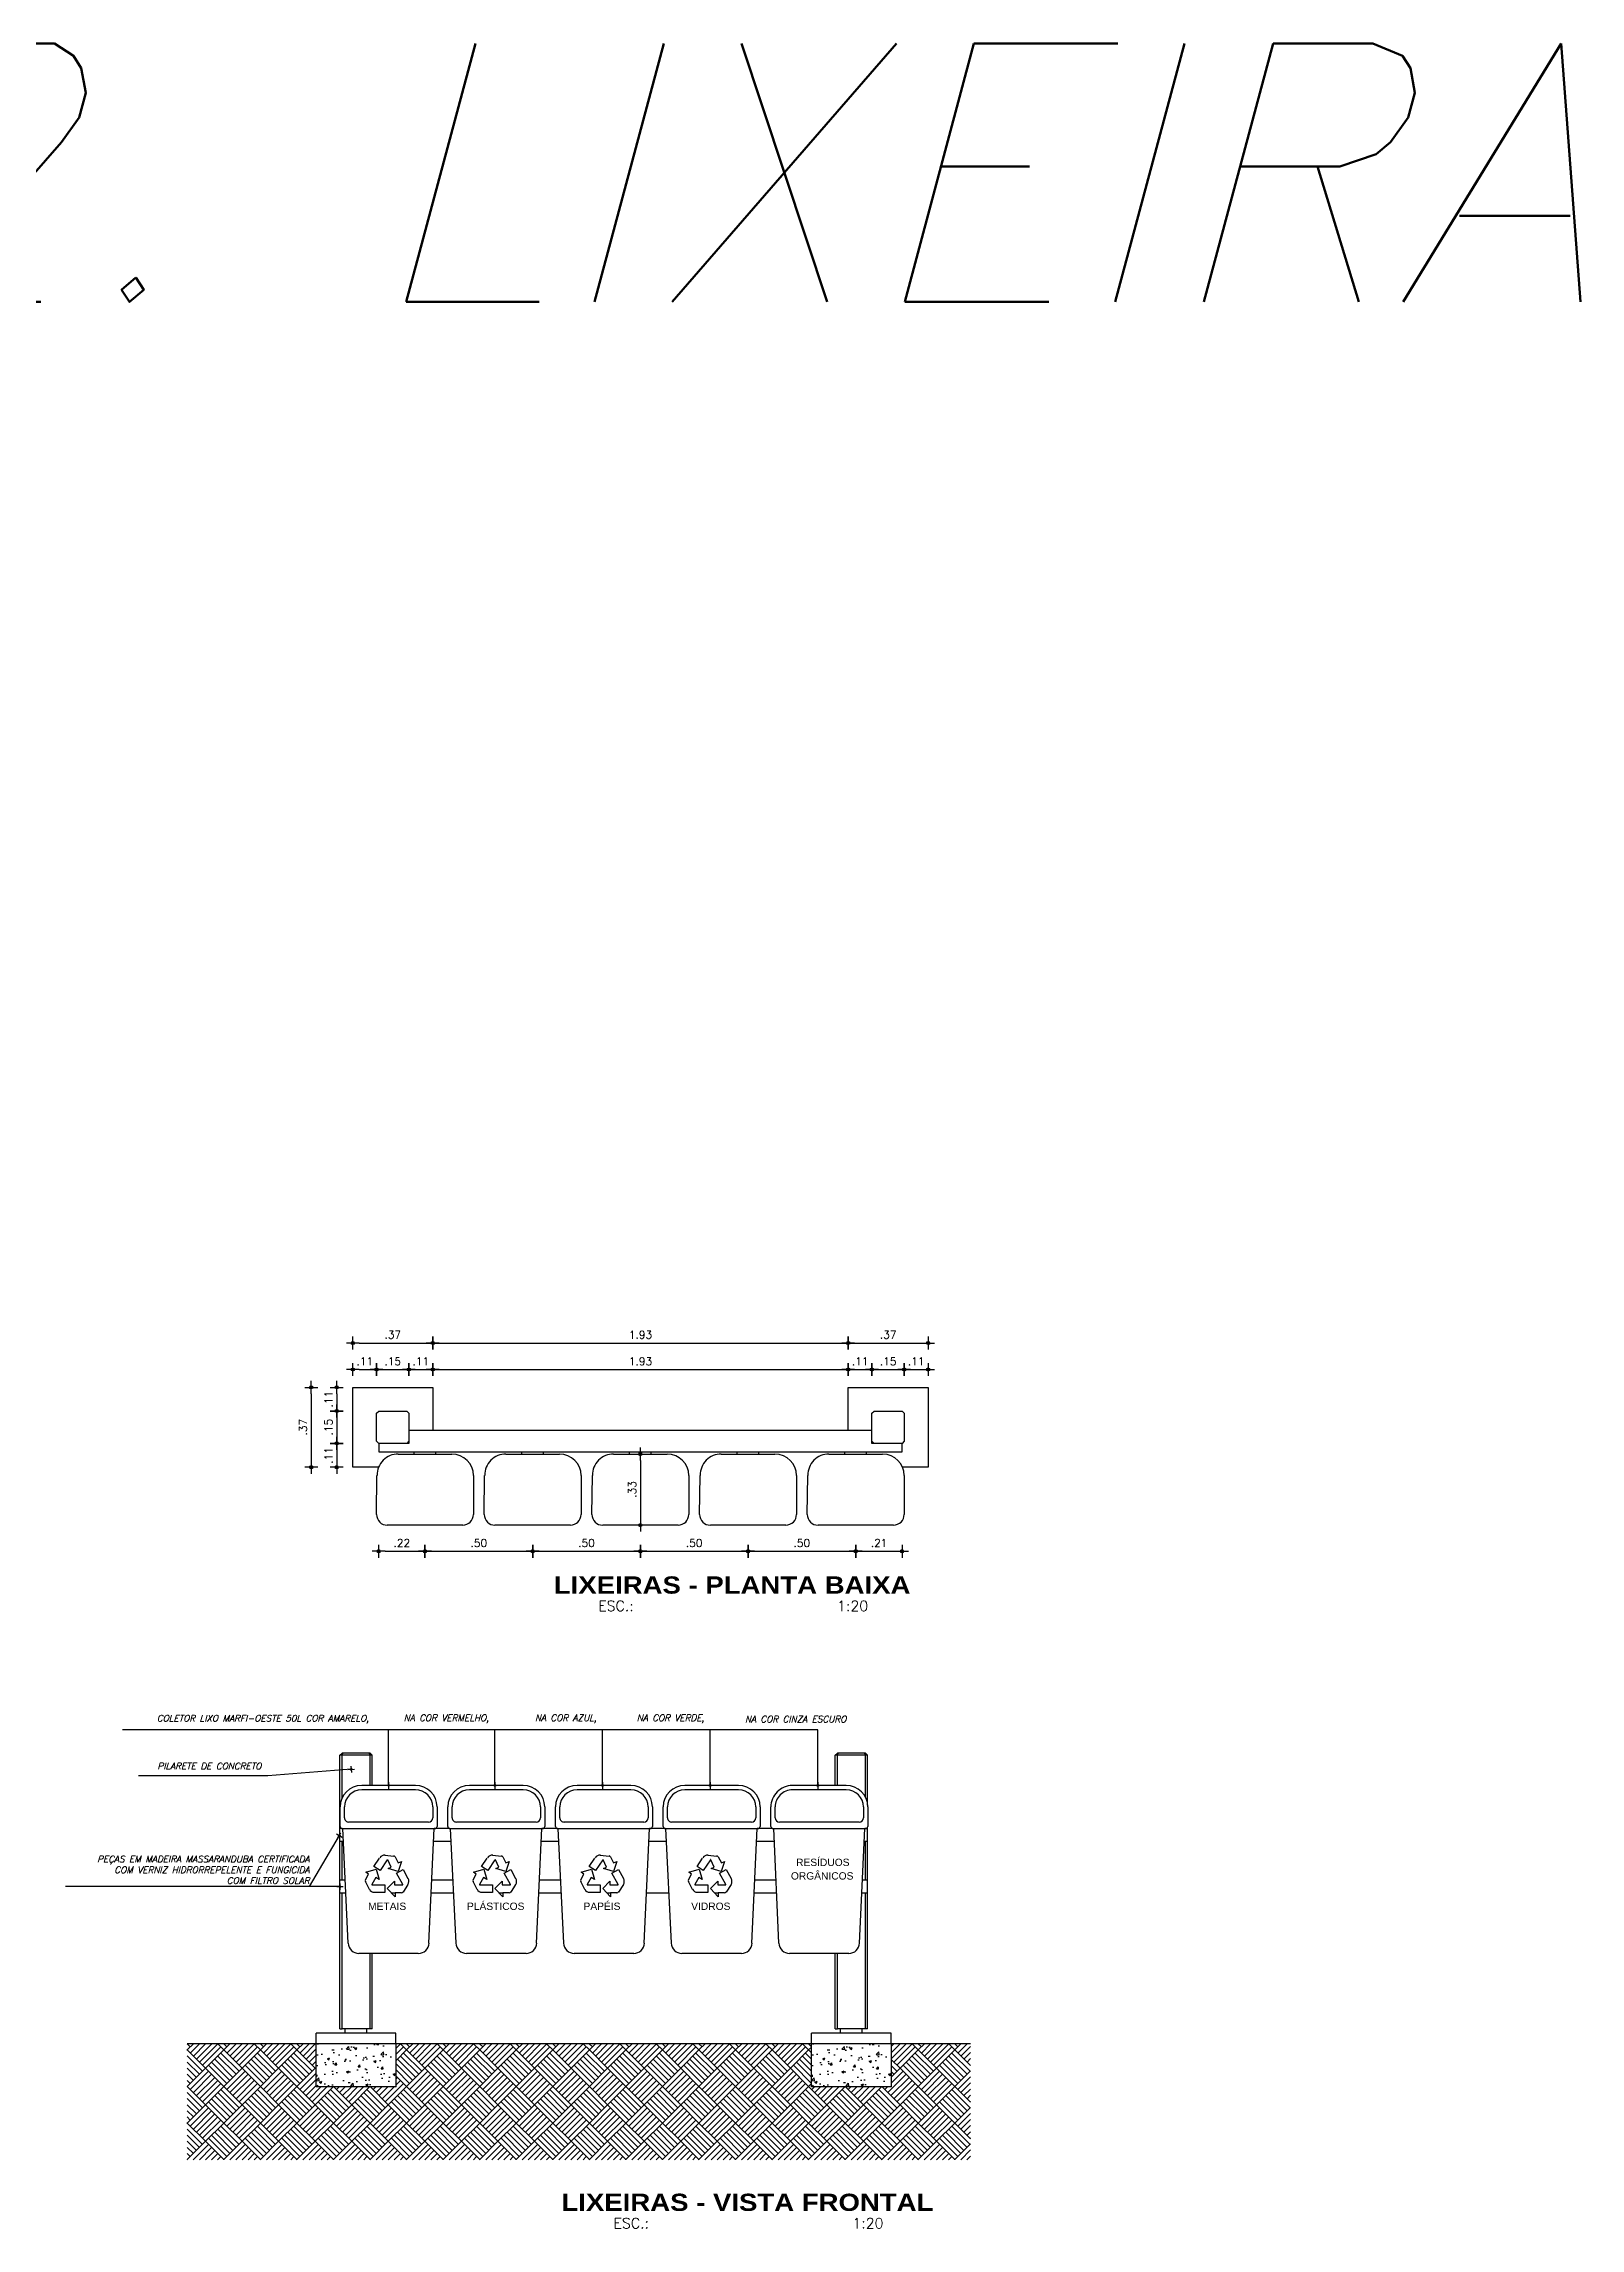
# Model space of a CAD drawing. Header units: millimetres. Extents: x 490 to 675, y -160 to -87.
# Drawn here: x 500.48 to 507.61, y -150.79 to -140.64 of the extents above; entities that cross this region are included whole.
import ezdxf
from ezdxf.enums import TextEntityAlignment as Align

# ---------------------------------------------------------------- set-up
doc = ezdxf.new("R2010")
doc.units = ezdxf.units.MM
doc.header["$LTSCALE"] = 2.5
doc.linetypes.add('HIDDEN', pattern=[0.375, 0.25, -0.125])
for name, color, linetype in [('AN_ESPECS', 7, 'Continuous'), ('ARQ_COTAS', 1, 'Continuous'), ('ARQ_ESTRUTURA', 6, 'Continuous'), ('ARQ_HAT', 8, 'Continuous'), ('ARQ_VISTA00', 8, 'Continuous'), ('ARQ_VISTA01', 7, 'Continuous'), ('ARQ_VISTA02', 2, 'Continuous'), ('ARQ_VISTA2', 2, 'Continuous'), ('COTAS', 1, 'Continuous'), ('HAT', 8, 'Continuous'), ('TEXTOS', 2, 'Continuous'), ('TITULO', 2, 'Continuous'), ('UR_PROJEÇAO', 8, 'HIDDEN')]:
    doc.layers.add(name, color=color, linetype=linetype)
doc.styles.add('ARIAL', font='arial.ttf')
doc.styles.add('COTA20', font='ROMANS.SHX')
doc.styles.add('COTA200', font='ROMANS.SHX')
doc.styles.add('ROMANS', font='romans', dxfattribs={"oblique": 15})
doc.styles.add('TIT200', font='')
doc.styles.get('TIT200').set_extended_font_data('Arial Black')
doc.dimstyles.new('CHAMADA 20 AGORA', dxfattribs={"dimtxt": 0.03, "dimasz": 0.015, "dimexe": 0.18, "dimexo": 0.06, "dimgap": 0.03, "dimtad": 1, "dimrnd": 0.01, "dimzin": 4, "dimdsep": 46, "dimtxsty": 'ROMANS', "dimblk": 'DOT', "dimcen": 0.09, "dimse1": 1, "dimse2": 1, "dimclrd": 7, "dimclre": 8, "dimclrt": 2, "dimadec": 0, "dimazin": 0, "dimtfac": 1.666667, "dimtix": 1, "dimtmove": 0, "dimatfit": 3, "dimldrblk": 'DOT', "dimfxl": 1, "dimtvp": 1.333333, "dimtolj": 1, "dimtzin": 0, "dimarcsym": 0})
doc.dimstyles.new('COTA20$0', dxfattribs={"dimtxt": 0.036, "dimasz": 0.03, "dimexe": 0.05, "dimexo": 0.95, "dimgap": 0.02, "dimtad": 1, "dimzin": 4, "dimdsep": 46, "dimtxsty": 'COTA20', "dimblk": 'bola', "dimcen": 0.1, "dimdle": 0.05, "dimse1": 1, "dimse2": 1, "dimclrd": 256, "dimclre": 256, "dimclrt": 2, "dimadec": 0, "dimazin": 0, "dimtfac": 1, "dimtix": 1, "dimtmove": 2, "dimatfit": 3, "dimldrblk": 'USERTICK', "dimfxl": 1, "dimtvp": 3.125, "dimtolj": 1, "dimtzin": 4, "dimarcsym": 0})

# ---------------------------------------------------------------- blocks, each defined once
blk = doc.blocks.new('l1')
at = {"layer": 'ARQ_VISTA02'}
for p, q in [((-0.125, 0), (0.125, 0)), ((-0.05, 0), (-0.05, 0.01)), ((0.05, 0), (0.05, 0.01)), ((-0.225, -0.28), (-0.223, -0.099)), ((0.225, -0.1), (0.225, -0.28)), ((0.175, -0.33), (-0.175, -0.33))]:
    blk.add_line(p, q, dxfattribs=at)
blk.add_lwpolyline([(-0.05, 0.01), (0.05, 0.01)], dxfattribs=at)
for centre, radius, start, end in [((-0.125, -0.097), 0.0972, 89.731, 181.1149), ((0.125, -0.1), 0.1, 0.0001, 90.0001), ((-0.175, -0.28), 0.05, 180.0001, 270.0001), ((0.175, -0.28), 0.05, 270.0001, 0.0001)]:
    blk.add_arc(centre, radius, start, end, dxfattribs=at)
blk = doc.blocks.new('lixeira')
at = {"layer": 'ARQ_VISTA01'}
for p, q in [((-0.068, 0.404), (-0.042, 0.443)), ((-0.006, 0.435), (-0.039, 0.385)), ((-0.017, 0.456), (0.024, 0.452)), ((0.012, 0.401), (-0.004, 0.435)), ((0.031, 0.448), (0.045, 0.421)), ((0.06, 0.427), (0.044, 0.38)), ((0.045, 0.421), (0.06, 0.427)), ((-0.108, 0.342), (-0.093, 0.368)), ((-0.089, 0.297), (-0.108, 0.334)), ((-0.106, 0.378), (-0.058, 0.391)), ((-0.093, 0.368), (-0.106, 0.378)), ((-0.059, 0.352), (-0.078, 0.32)), ((-0.077, 0.318), (-0.017, 0.318)), ((-0.039, 0.385), (-0.068, 0.404)), ((-0.044, 0.344), (-0.059, 0.352)), ((-0.058, 0.391), (-0.044, 0.344)), ((-0.017, 0.318), (-0.017, 0.283)), ((-0.006, 0.301), (0.028, 0.335)), ((-0.002, 0.394), (0.012, 0.401)), ((0.044, 0.38), (-0.002, 0.394)), ((0.028, 0.335), (0.028, 0.319)), ((0.028, 0.319), (0.065, 0.318)), ((0.037, 0.372), (0.067, 0.389)), ((0.066, 0.32), (0.037, 0.372)), ((0.067, 0.389), (0.09, 0.348)), ((0.09, 0.32), (0.068, 0.285)), ((-0.064, 0.283), (-0.066, 0.283)), ((-0.017, 0.283), (-0.064, 0.283)), ((0.03, 0.263), (-0.006, 0.301)), ((0.06, 0.281), (0.03, 0.281)), ((0.03, 0.281), (0.03, 0.263))]:
    blk.add_line(p, q, dxfattribs=at)
for centre, radius, start, end in [((-0.019, 0.43), 0.0262, 84.712, 146.8506), ((-0.005, 0.435), 0.000785, 26.5519, 146.8506), ((0.023, 0.444), 0.00872, 26.8811, 84.712), ((-0.1, 0.338), 0.00872, 150.0306, 207.8615), ((-0.077, 0.319), 0.000785, 149.7014, 270.0001), ((0.065, 0.319), 0.000785, 269.1408, 29.4395), ((0.068, 0.334), 0.0262, 327.3009, 32.2088), ((-0.066, 0.31), 0.0262, 207.8615, 270.0001), ((0.06, 0.29), 0.00872, 269.47, 327.3009)]:
    blk.add_arc(centre, radius, start, end, dxfattribs=at)
at = {"layer": 'ARQ_VISTA02'}
for p, q in [((0.125, 0.78), (-0.125, 0.78)), ((0.125, 0.76), (-0.125, 0.76)), ((-0.225, 0.59), (-0.225, 0.68)), ((-0.205, 0.63), (-0.205, 0.68)), ((0.185, 0.61), (-0.185, 0.61)), ((0.205, 0.68), (0.205, 0.63)), ((0.225, 0.68), (0.225, 0.59)), ((-0.187, 0.047), (-0.212, 0.58)), ((0.187, 0.047), (0.211, 0.58)), ((0.138, 0), (-0.138, 0))]:
    blk.add_line(p, q, dxfattribs=at)
for points in [[(-0.215, 0.58), (-0.212, 0.58)], [(0.215, 0.58), (0.211, 0.58)]]:
    blk.add_lwpolyline(points, dxfattribs=at)
for centre, radius, start, end in [((-0.125, 0.68), 0.1, 90.0001, 180.0001), ((-0.125, 0.68), 0.08, 90.0001, 180.0001), ((0.125, 0.68), 0.1, 0.0001, 90.0001), ((0.125, 0.68), 0.1, 0.0001, 90.0001), ((0.125, 0.68), 0.08, 0.0001, 90.0001), ((0.125, 0.68), 0.08, 0.0001, 90.0001), ((-0.185, 0.63), 0.02, 180.0001, 270.0001), ((0.185, 0.63), 0.02, 270.0001, 0.0001), ((-0.215, 0.59), 0.01, 180.0001, 270.0001), ((0.215, 0.59), 0.01, 269.9582, 0.0001), ((-0.138, 0.05), 0.05, 182.9611, 270.0001), ((0.138, 0.05), 0.05, 270.0001, 357.0392)]:
    blk.add_arc(centre, radius, start, end, dxfattribs=at)
blk = doc.blocks.new('bola')
blk.add_hatch(color=0).paths.add_polyline_path([(-0.25, 0, 1), (0.25, 0, 1)])
at = {"color": 0}
for p, q in [((-1, 0), (-0.25, 0)), ((0, 1), (0, 0.25)), ((0.25, 0), (1, 0)), ((0, -0.25), (0, -1))]:
    blk.add_line(p, q, dxfattribs=at)
blk.add_circle((0, 0), 0.25, dxfattribs=at)
blk = doc.blocks.new('*D349')
at = {"layer": 'COTAS', "lineweight": -2}
blk.add_line((501.942, -146.801), (501.992, -146.801), dxfattribs=at)
at = {"layer": 'DEFPOINTS', "color": 0}
for p in [(502.022, -146.801), (501.912, -146.884), (502.022, -147.069)]:
    blk.add_point(p, dxfattribs=at)
at = {"layer": 'COTAS', "lineweight": -2, "xscale": 0.03, "yscale": 0.03, "zscale": 0.03, "rotation": 180}
blk.add_blockref('bola', (501.912, -146.801), dxfattribs=at)
at = {"layer": 'COTAS', "lineweight": -2, "xscale": 0.03, "yscale": 0.03, "zscale": 0.03}
blk.add_blockref('bola', (502.022, -146.801), dxfattribs=at)
at = {"layer": 'COTAS', "color": 2, "insert": (501.967, -146.763), "char_height": 0.036, "attachment_point": 5, "style": 'COTA20'}
blk.add_mtext('\\A1;.11', dxfattribs=at)
blk = doc.blocks.new('USERTICK')
at = {"color": 0}
for p, q in [((-1, 0), (1, 0)), ((0, 1), (0, -1))]:
    blk.add_line(p, q, dxfattribs=at)
blk.add_circle((0, 0), 0.25, dxfattribs=at)
blk = doc.blocks.new('*D350')
at = {"layer": 'COTAS', "lineweight": -2}
blk.add_line((502.052, -146.801), (502.142, -146.801), dxfattribs=at)
at = {"layer": 'DEFPOINTS', "color": 0}
for p in [(502.172, -146.801), (502.022, -147.069), (502.172, -147.044)]:
    blk.add_point(p, dxfattribs=at)
at = {"layer": 'COTAS', "lineweight": -2, "xscale": 0.03, "yscale": 0.03, "zscale": 0.03, "rotation": 180}
blk.add_blockref('bola', (502.022, -146.801), dxfattribs=at)
at = {"layer": 'COTAS', "lineweight": -2, "xscale": 0.03, "yscale": 0.03, "zscale": 0.03}
blk.add_blockref('bola', (502.172, -146.801), dxfattribs=at)
at = {"layer": 'COTAS', "color": 2, "insert": (502.097, -146.763), "char_height": 0.036, "attachment_point": 5, "style": 'COTA20'}
blk.add_mtext('\\A1;.15', dxfattribs=at)
blk = doc.blocks.new('*D351')
at = {"layer": 'COTAS', "lineweight": -2}
blk.add_line((502.202, -146.801), (502.253, -146.801), dxfattribs=at)
at = {"layer": 'DEFPOINTS', "color": 0}
for p in [(502.283, -146.801), (502.283, -146.884), (502.172, -147.044)]:
    blk.add_point(p, dxfattribs=at)
at = {"layer": 'COTAS', "lineweight": -2, "xscale": 0.03, "yscale": 0.03, "zscale": 0.03, "rotation": 180}
blk.add_blockref('bola', (502.172, -146.801), dxfattribs=at)
at = {"layer": 'COTAS', "lineweight": -2, "xscale": 0.03, "yscale": 0.03, "zscale": 0.03}
blk.add_blockref('bola', (502.283, -146.801), dxfattribs=at)
at = {"layer": 'COTAS', "color": 2, "insert": (502.227, -146.763), "char_height": 0.036, "attachment_point": 5, "style": 'COTA20'}
blk.add_mtext('\\A1;.11', dxfattribs=at)
blk = doc.blocks.new('*D352')
at = {"layer": 'COTAS', "lineweight": -2}
blk.add_line((502.313, -146.801), (504.182, -146.801), dxfattribs=at)
at = {"layer": 'DEFPOINTS', "color": 0}
for p in [(504.212, -146.801), (502.283, -146.884), (504.212, -146.884)]:
    blk.add_point(p, dxfattribs=at)
at = {"layer": 'COTAS', "lineweight": -2, "xscale": 0.03, "yscale": 0.03, "zscale": 0.03, "rotation": 180}
blk.add_blockref('bola', (502.283, -146.801), dxfattribs=at)
at = {"layer": 'COTAS', "lineweight": -2, "xscale": 0.03, "yscale": 0.03, "zscale": 0.03}
blk.add_blockref('bola', (504.212, -146.801), dxfattribs=at)
at = {"layer": 'COTAS', "color": 2, "insert": (503.247, -146.763), "char_height": 0.036, "attachment_point": 5, "style": 'COTA20'}
blk.add_mtext('\\A1;1.93', dxfattribs=at)
blk = doc.blocks.new('*D353')
at = {"layer": 'COTAS', "lineweight": -2}
blk.add_line((504.242, -146.801), (504.292, -146.801), dxfattribs=at)
at = {"layer": 'DEFPOINTS', "color": 0}
for p in [(504.322, -146.801), (504.212, -146.884), (504.322, -147.044)]:
    blk.add_point(p, dxfattribs=at)
at = {"layer": 'COTAS', "lineweight": -2, "xscale": 0.03, "yscale": 0.03, "zscale": 0.03, "rotation": 180}
blk.add_blockref('bola', (504.212, -146.801), dxfattribs=at)
at = {"layer": 'COTAS', "lineweight": -2, "xscale": 0.03, "yscale": 0.03, "zscale": 0.03}
blk.add_blockref('bola', (504.322, -146.801), dxfattribs=at)
at = {"layer": 'COTAS', "color": 2, "insert": (504.267, -146.763), "char_height": 0.036, "attachment_point": 5, "style": 'COTA20'}
blk.add_mtext('\\A1;.11', dxfattribs=at)
blk = doc.blocks.new('*D354')
at = {"layer": 'COTAS', "lineweight": -2}
blk.add_line((504.352, -146.801), (504.442, -146.801), dxfattribs=at)
at = {"layer": 'DEFPOINTS', "color": 0}
for p in [(504.472, -146.801), (504.322, -147.044), (504.472, -147.069)]:
    blk.add_point(p, dxfattribs=at)
at = {"layer": 'COTAS', "lineweight": -2, "xscale": 0.03, "yscale": 0.03, "zscale": 0.03, "rotation": 180}
blk.add_blockref('bola', (504.322, -146.801), dxfattribs=at)
at = {"layer": 'COTAS', "lineweight": -2, "xscale": 0.03, "yscale": 0.03, "zscale": 0.03}
blk.add_blockref('bola', (504.472, -146.801), dxfattribs=at)
at = {"layer": 'COTAS', "color": 2, "insert": (504.397, -146.763), "char_height": 0.036, "attachment_point": 5, "style": 'COTA20'}
blk.add_mtext('\\A1;.15', dxfattribs=at)
blk = doc.blocks.new('*D355')
at = {"layer": 'COTAS', "lineweight": -2}
blk.add_line((504.502, -146.801), (504.553, -146.801), dxfattribs=at)
at = {"layer": 'DEFPOINTS', "color": 0}
for p in [(504.583, -146.801), (504.472, -147.069), (504.583, -147.069)]:
    blk.add_point(p, dxfattribs=at)
at = {"layer": 'COTAS', "lineweight": -2, "xscale": 0.03, "yscale": 0.03, "zscale": 0.03, "rotation": 180}
blk.add_blockref('bola', (504.472, -146.801), dxfattribs=at)
at = {"layer": 'COTAS', "lineweight": -2, "xscale": 0.03, "yscale": 0.03, "zscale": 0.03}
blk.add_blockref('bola', (504.583, -146.801), dxfattribs=at)
at = {"layer": 'COTAS', "color": 2, "insert": (504.527, -146.763), "char_height": 0.036, "attachment_point": 5, "style": 'COTA20'}
blk.add_mtext('\\A1;.11', dxfattribs=at)
blk = doc.blocks.new('*D333')
at = {"layer": 'COTAS', "lineweight": -2}
blk.add_line((501.942, -146.678), (502.253, -146.678), dxfattribs=at)
at = {"layer": 'DEFPOINTS', "color": 0}
for p in [(502.283, -146.678), (501.912, -146.884), (502.283, -146.884)]:
    blk.add_point(p, dxfattribs=at)
at = {"layer": 'COTAS', "lineweight": -2, "xscale": 0.03, "yscale": 0.03, "zscale": 0.03, "rotation": 180}
blk.add_blockref('bola', (501.912, -146.678), dxfattribs=at)
at = {"layer": 'COTAS', "lineweight": -2, "xscale": 0.03, "yscale": 0.03, "zscale": 0.03}
blk.add_blockref('bola', (502.283, -146.678), dxfattribs=at)
at = {"layer": 'COTAS', "color": 2, "insert": (502.097, -146.64), "char_height": 0.036, "attachment_point": 5, "style": 'COTA20'}
blk.add_mtext('\\A1;.37', dxfattribs=at)
blk = doc.blocks.new('*D334')
at = {"layer": 'COTAS', "lineweight": -2}
blk.add_line((502.313, -146.678), (504.182, -146.678), dxfattribs=at)
at = {"layer": 'DEFPOINTS', "color": 0}
for p in [(504.212, -146.678), (502.283, -146.884), (504.212, -146.884)]:
    blk.add_point(p, dxfattribs=at)
at = {"layer": 'COTAS', "lineweight": -2, "xscale": 0.03, "yscale": 0.03, "zscale": 0.03, "rotation": 180}
blk.add_blockref('bola', (502.283, -146.678), dxfattribs=at)
at = {"layer": 'COTAS', "lineweight": -2, "xscale": 0.03, "yscale": 0.03, "zscale": 0.03}
blk.add_blockref('bola', (504.212, -146.678), dxfattribs=at)
at = {"layer": 'COTAS', "color": 2, "insert": (503.247, -146.64), "char_height": 0.036, "attachment_point": 5, "style": 'COTA20'}
blk.add_mtext('\\A1;1.93', dxfattribs=at)
blk = doc.blocks.new('*D356')
at = {"layer": 'COTAS', "lineweight": -2}
blk.add_line((504.242, -146.678), (504.553, -146.678), dxfattribs=at)
at = {"layer": 'DEFPOINTS', "color": 0}
for p in [(504.583, -146.678), (504.212, -146.884), (504.583, -146.884)]:
    blk.add_point(p, dxfattribs=at)
at = {"layer": 'COTAS', "lineweight": -2, "xscale": 0.03, "yscale": 0.03, "zscale": 0.03, "rotation": 180}
blk.add_blockref('bola', (504.212, -146.678), dxfattribs=at)
at = {"layer": 'COTAS', "lineweight": -2, "xscale": 0.03, "yscale": 0.03, "zscale": 0.03}
blk.add_blockref('bola', (504.583, -146.678), dxfattribs=at)
at = {"layer": 'COTAS', "color": 2, "insert": (504.397, -146.64), "char_height": 0.036, "attachment_point": 5, "style": 'COTA20'}
blk.add_mtext('\\A1;.37', dxfattribs=at)
blk = doc.blocks.new('*D357')
at = {"layer": 'COTAS', "lineweight": -2}
blk.add_line((502.062, -147.645), (502.217, -147.645), dxfattribs=at)
at = {"layer": 'DEFPOINTS', "color": 0}
for p in [(502.032, -147.184), (502.247, -147.184), (502.247, -147.645)]:
    blk.add_point(p, dxfattribs=at)
at = {"layer": 'COTAS', "lineweight": -2, "xscale": 0.03, "yscale": 0.03, "zscale": 0.03, "rotation": 180}
blk.add_blockref('bola', (502.032, -147.645), dxfattribs=at)
at = {"layer": 'COTAS', "lineweight": -2, "xscale": 0.03, "yscale": 0.03, "zscale": 0.03}
blk.add_blockref('bola', (502.247, -147.645), dxfattribs=at)
at = {"layer": 'COTAS', "color": 2, "insert": (502.14, -147.607), "char_height": 0.036, "attachment_point": 5, "style": 'COTA20'}
blk.add_mtext('\\A1;.22', dxfattribs=at)
blk = doc.blocks.new('*D358')
at = {"layer": 'COTAS', "lineweight": -2}
blk.add_line((502.277, -147.645), (502.717, -147.645), dxfattribs=at)
at = {"layer": 'DEFPOINTS', "color": 0}
for p in [(502.247, -147.184), (502.747, -147.524), (502.747, -147.645)]:
    blk.add_point(p, dxfattribs=at)
at = {"layer": 'COTAS', "lineweight": -2, "xscale": 0.03, "yscale": 0.03, "zscale": 0.03, "rotation": 180}
blk.add_blockref('bola', (502.247, -147.645), dxfattribs=at)
at = {"layer": 'COTAS', "lineweight": -2, "xscale": 0.03, "yscale": 0.03, "zscale": 0.03}
blk.add_blockref('bola', (502.747, -147.645), dxfattribs=at)
at = {"layer": 'COTAS', "color": 2, "insert": (502.497, -147.607), "char_height": 0.036, "attachment_point": 5, "style": 'COTA20'}
blk.add_mtext('\\A1;.50', dxfattribs=at)
blk = doc.blocks.new('*D359')
at = {"layer": 'COTAS', "lineweight": -2}
blk.add_line((502.777, -147.645), (503.217, -147.645), dxfattribs=at)
at = {"layer": 'DEFPOINTS', "color": 0}
for p in [(502.747, -147.524), (503.247, -147.524), (503.247, -147.645)]:
    blk.add_point(p, dxfattribs=at)
at = {"layer": 'COTAS', "lineweight": -2, "xscale": 0.03, "yscale": 0.03, "zscale": 0.03, "rotation": 180}
blk.add_blockref('bola', (502.747, -147.645), dxfattribs=at)
at = {"layer": 'COTAS', "lineweight": -2, "xscale": 0.03, "yscale": 0.03, "zscale": 0.03}
blk.add_blockref('bola', (503.247, -147.645), dxfattribs=at)
at = {"layer": 'COTAS', "color": 2, "insert": (502.997, -147.607), "char_height": 0.036, "attachment_point": 5, "style": 'COTA20'}
blk.add_mtext('\\A1;.50', dxfattribs=at)
blk = doc.blocks.new('*D360')
at = {"layer": 'COTAS', "lineweight": -2}
blk.add_line((503.277, -147.645), (503.717, -147.645), dxfattribs=at)
at = {"layer": 'DEFPOINTS', "color": 0}
for p in [(503.247, -147.524), (503.747, -147.524), (503.747, -147.645)]:
    blk.add_point(p, dxfattribs=at)
at = {"layer": 'COTAS', "lineweight": -2, "xscale": 0.03, "yscale": 0.03, "zscale": 0.03, "rotation": 180}
blk.add_blockref('bola', (503.247, -147.645), dxfattribs=at)
at = {"layer": 'COTAS', "lineweight": -2, "xscale": 0.03, "yscale": 0.03, "zscale": 0.03}
blk.add_blockref('bola', (503.747, -147.645), dxfattribs=at)
at = {"layer": 'COTAS', "color": 2, "insert": (503.497, -147.607), "char_height": 0.036, "attachment_point": 5, "style": 'COTA20'}
blk.add_mtext('\\A1;.50', dxfattribs=at)
blk = doc.blocks.new('*D361')
at = {"layer": 'COTAS', "lineweight": -2}
blk.add_line((503.777, -147.645), (504.217, -147.645), dxfattribs=at)
at = {"layer": 'DEFPOINTS', "color": 0}
for p in [(503.747, -147.524), (504.247, -147.524), (504.247, -147.645)]:
    blk.add_point(p, dxfattribs=at)
at = {"layer": 'COTAS', "lineweight": -2, "xscale": 0.03, "yscale": 0.03, "zscale": 0.03, "rotation": 180}
blk.add_blockref('bola', (503.747, -147.645), dxfattribs=at)
at = {"layer": 'COTAS', "lineweight": -2, "xscale": 0.03, "yscale": 0.03, "zscale": 0.03}
blk.add_blockref('bola', (504.247, -147.645), dxfattribs=at)
at = {"layer": 'COTAS', "color": 2, "insert": (503.997, -147.607), "char_height": 0.036, "attachment_point": 5, "style": 'COTA20'}
blk.add_mtext('\\A1;.50', dxfattribs=at)
blk = doc.blocks.new('*D362')
at = {"layer": 'COTAS', "lineweight": -2}
blk.add_line((504.277, -147.645), (504.432, -147.645), dxfattribs=at)
at = {"layer": 'DEFPOINTS', "color": 0}
for p in [(504.462, -147.184), (504.247, -147.524), (504.462, -147.645)]:
    blk.add_point(p, dxfattribs=at)
at = {"layer": 'COTAS', "lineweight": -2, "xscale": 0.03, "yscale": 0.03, "zscale": 0.03, "rotation": 180}
blk.add_blockref('bola', (504.247, -147.645), dxfattribs=at)
at = {"layer": 'COTAS', "lineweight": -2, "xscale": 0.03, "yscale": 0.03, "zscale": 0.03}
blk.add_blockref('bola', (504.462, -147.645), dxfattribs=at)
at = {"layer": 'COTAS', "color": 2, "insert": (504.355, -147.607), "char_height": 0.036, "attachment_point": 5, "style": 'COTA20'}
blk.add_mtext('\\A1;.21', dxfattribs=at)
blk = doc.blocks.new('*D363')
at = {"layer": 'COTAS', "lineweight": -2}
blk.add_line((501.837, -146.914), (501.837, -146.964), dxfattribs=at)
at = {"layer": 'DEFPOINTS', "color": 0}
for p in [(502.097, -146.884), (501.837, -146.994), (502.097, -146.994)]:
    blk.add_point(p, dxfattribs=at)
at = {"layer": 'COTAS', "lineweight": -2, "xscale": 0.03, "yscale": 0.03, "zscale": 0.03}
for p, rotation in [((501.837, -146.884), 90), ((501.837, -146.994), 270)]:
    blk.add_blockref('bola', p, dxfattribs=dict(at, rotation=rotation))
at = {"layer": 'COTAS', "color": 2, "insert": (501.799, -146.939), "char_height": 0.036, "attachment_point": 5, "rotation": 90, "style": 'COTA20'}
blk.add_mtext('\\A1;.11', dxfattribs=at)
blk = doc.blocks.new('*D364')
at = {"layer": 'COTAS', "lineweight": -2}
blk.add_line((501.837, -147.024), (501.837, -147.114), dxfattribs=at)
at = {"layer": 'DEFPOINTS', "color": 0}
for p in [(502.097, -146.994), (501.837, -147.144), (502.032, -147.144)]:
    blk.add_point(p, dxfattribs=at)
at = {"layer": 'COTAS', "lineweight": -2, "xscale": 0.03, "yscale": 0.03, "zscale": 0.03}
for p, rotation in [((501.837, -146.994), 90), ((501.837, -147.144), 270)]:
    blk.add_blockref('bola', p, dxfattribs=dict(at, rotation=rotation))
at = {"layer": 'COTAS', "color": 2, "insert": (501.799, -147.069), "char_height": 0.036, "attachment_point": 5, "rotation": 90, "style": 'COTA20'}
blk.add_mtext('\\A1;.15', dxfattribs=at)
blk = doc.blocks.new('*D365')
at = {"layer": 'COTAS', "lineweight": -2}
blk.add_line((501.837, -147.174), (501.837, -147.225), dxfattribs=at)
at = {"layer": 'DEFPOINTS', "color": 0}
for p in [(502.032, -147.144), (501.837, -147.255), (501.912, -147.255)]:
    blk.add_point(p, dxfattribs=at)
at = {"layer": 'COTAS', "lineweight": -2, "xscale": 0.03, "yscale": 0.03, "zscale": 0.03}
for p, rotation in [((501.837, -147.144), 90), ((501.837, -147.255), 270)]:
    blk.add_blockref('bola', p, dxfattribs=dict(at, rotation=rotation))
at = {"layer": 'COTAS', "color": 2, "insert": (501.799, -147.2), "char_height": 0.036, "attachment_point": 5, "rotation": 90, "style": 'COTA20'}
blk.add_mtext('\\A1;.11', dxfattribs=at)
blk = doc.blocks.new('*D335')
at = {"layer": 'COTAS', "lineweight": -2}
blk.add_line((501.719, -146.914), (501.719, -147.225), dxfattribs=at)
at = {"layer": 'DEFPOINTS', "color": 0}
for p in [(501.912, -146.884), (501.719, -147.255), (501.912, -147.255)]:
    blk.add_point(p, dxfattribs=at)
at = {"layer": 'COTAS', "lineweight": -2, "xscale": 0.03, "yscale": 0.03, "zscale": 0.03}
for p, rotation in [((501.719, -146.884), 90), ((501.719, -147.255), 270)]:
    blk.add_blockref('bola', p, dxfattribs=dict(at, rotation=rotation))
at = {"layer": 'COTAS', "color": 2, "insert": (501.681, -147.069), "char_height": 0.036, "attachment_point": 5, "rotation": 90, "style": 'COTA20'}
blk.add_mtext('\\A1;.37', dxfattribs=at)
blk = doc.blocks.new('*D366')
at = {"layer": 'COTAS', "lineweight": -2}
blk.add_line((503.247, -147.224), (503.247, -147.494), dxfattribs=at)
at = {"layer": 'DEFPOINTS', "color": 0}
for p in [(503.247, -147.194), (503.247, -147.524), (503.247, -147.524)]:
    blk.add_point(p, dxfattribs=at)
at = {"layer": 'COTAS', "lineweight": -2, "xscale": 0.03, "yscale": 0.03, "zscale": 0.03}
for p, rotation in [((503.247, -147.194), 90), ((503.247, -147.524), 270)]:
    blk.add_blockref('bola', p, dxfattribs=dict(at, rotation=rotation))
at = {"layer": 'COTAS', "color": 2, "insert": (503.209, -147.359), "char_height": 0.036, "attachment_point": 5, "rotation": 90, "style": 'COTA20'}
blk.add_mtext('\\A1;.33', dxfattribs=at)
blk = doc.blocks.new('DOT')
for p, q in [((-1, 0), (1, 0)), ((0, 1), (0, -1))]:
    blk.add_line(p, q)
blk.add_circle((0, 0), 0.25)

msp = doc.modelspace()

# ---------------------------------------------------------------- hatches: boundary and pattern name
at = {"layer": 'ARQ_HAT'}
h = msp.add_hatch(dxfattribs=at)
h.set_pattern_fill('AR-CONC', color=256, scale=0.015, style=0)
h.set_pattern_definition([(50, (501.74207, -150.13328), (0.107589, -0.009413), [0.01125, -0.12375]), (355, (501.74207, -150.13328), (-0.020813, 0.11283), [0.009, -0.099]), (100.45, (501.75104, -150.13407), (0.086776, 0.103416), [0.00956, -0.105171]), (46.184, (501.74207, -150.10328), (0.160086, -0.02483), [0.016875, -0.185625]), (96.636, (501.75541, -150.10535), (0.1402, 0.14612), [0.01434, -0.157757]), (351.184, (501.74207, -150.10328), (0.1402, 0.14612), [0.0135, -0.1485]), (21, (501.75707, -150.11078), (0.089536, -0.060393), [0.01125, -0.12375]), (326, (501.75707, -150.11078), (0.036497, 0.108773), [0.009, -0.099]), (71.45, (501.76453, -150.11582), (0.126033, 0.04838), [0.00956, -0.105171]), (37.5, (501.74207, -150.133284), (0.001824, 0.049934), [0, -0.0978, 0, -0.1005, 0, -0.099375]), (7.5, (501.74207, -150.133284), (0.0394604, 0.059162), [0, -0.0573, 0, -0.09555, 0, -0.037875]), (327.5, (501.70862, -150.133284), (0.0800734, -0.0033832), [0, -0.0375, 0, -0.117, 0, -0.15525]), (317.5, (501.69362, -150.133284), (0.087478, 0.015016), [0, -0.04875, 0, -0.0777, 0, -0.11025])])
h.paths.add_polyline_path([(502.113, -149.933), (501.742, -149.933), (501.742, -150.133), (502.113, -150.133)])
h = msp.add_hatch(dxfattribs=at)
h.set_pattern_fill('AR-CONC', color=256, scale=0.015, style=0)
h.set_pattern_definition([(50, (504.04207, -150.13328), (0.107589, -0.009413), [0.01125, -0.12375]), (355, (504.04207, -150.13328), (-0.020813, 0.11283), [0.009, -0.099]), (100.45, (504.05104, -150.13406), (0.086776, 0.103416), [0.00956, -0.105171]), (46.184, (504.04207, -150.10328), (0.160086, -0.02483), [0.016875, -0.185625]), (96.636, (504.05541, -150.10535), (0.1402, 0.14612), [0.01434, -0.157757]), (351.184, (504.04207, -150.10328), (0.1402, 0.14612), [0.0135, -0.1485]), (21, (504.05707, -150.11078), (0.089536, -0.060393), [0.01125, -0.12375]), (326, (504.05707, -150.11078), (0.036497, 0.108773), [0.009, -0.099]), (71.45, (504.06453, -150.11581), (0.126033, 0.04838), [0.00956, -0.105171]), (37.5, (504.04207, -150.133277), (0.001824, 0.049934), [0, -0.0978, 0, -0.1005, 0, -0.099375]), (7.5, (504.04207, -150.133277), (0.0394604, 0.059162), [0, -0.0573, 0, -0.09555, 0, -0.037875]), (327.5, (504.00862, -150.133277), (0.0800734, -0.0033832), [0, -0.0375, 0, -0.117, 0, -0.15525]), (317.5, (503.99362, -150.13328), (0.087478, 0.015016), [0, -0.04875, 0, -0.0777, 0, -0.11025])])
h.paths.add_polyline_path([(504.413, -149.933), (504.042, -149.933), (504.042, -150.133), (504.413, -150.133)])
at = {"layer": 'HAT'}
h = msp.add_hatch(dxfattribs=at)
h.set_pattern_fill('AR-PARQ1', color=256, scale=0.01, angle=45, style=0)
h.set_pattern_definition([(135, (501.1432, -150.47069), (-0.1697056, 1e-17), [0.12, -0.12]), (135, (501.15734, -150.45655), (-0.1697056, 1e-17), [0.12, -0.12]), (135, (501.17148, -150.4424), (-0.1697056, 1e-17), [0.12, -0.12]), (135, (501.18562, -150.42826), (-0.1697056, 1e-17), [0.12, -0.12]), (135, (501.19977, -150.41412), (-0.1697056, 1e-17), [0.12, -0.12]), (135, (501.21391, -150.39998), (-0.1697056, 1e-17), [0.12, -0.12]), (135, (501.22805, -150.38584), (-0.1697056, 1e-17), [0.12, -0.12]), (45, (501.05834, -150.38584), (0.1697056, -1e-17), [0.12, -0.12]), (45, (501.0442, -150.37169), (0.1697056, -1e-17), [0.12, -0.12]), (45, (501.03006, -150.35755), (0.1697056, -1e-17), [0.12, -0.12]), (45, (501.01592, -150.34341), (0.1697056, -1e-17), [0.12, -0.12]), (45, (501.00178, -150.32927), (0.1697056, -1e-17), [0.12, -0.12]), (45, (500.98763, -150.31513), (0.1697056, -1e-17), [0.12, -0.12]), (45, (500.97349, -150.30098), (0.1697056, -1e-17), [0.12, -0.12])])
h.paths.add_polyline_path([(504.78, -150.471), (504.78, -149.933), (504.413, -149.933), (504.413, -150.133), (504.042, -150.133), (504.042, -149.933), (502.113, -149.933), (502.113, -150.133), (501.742, -150.133), (501.742, -149.933), (501.143, -149.933), (501.143, -150.471)])

# ---------------------------------------------------------------- linework, layer by layer
at = {"layer": 'ARQ_ESTRUTURA'}
msp.add_line((504.78, -149.933), (501.143, -149.933), dxfattribs=at)
for points in [[(502.172, -147.134), (502.162, -147.144), (502.032, -147.144), (502.022, -147.134), (502.022, -147.004), (502.032, -146.994), (502.162, -146.994), (502.172, -147.004), (502.172, -147.084)], [(504.332, -147.144), (504.322, -147.134), (504.322, -147.084), (504.322, -147.004), (504.332, -146.994), (504.462, -146.994), (504.472, -147.004), (504.472, -147.134), (504.462, -147.144)]]:
    msp.add_lwpolyline(points, close=True, dxfattribs=at)
at = {"layer": 'ARQ_VISTA00'}
for p, q in [((501.862, -148.79), (501.862, -148.593)), ((501.992, -148.733), (501.992, -148.593)), ((504.162, -148.583), (504.162, -148.583)), ((504.162, -148.733), (504.162, -148.593)), ((504.292, -148.583), (504.292, -148.583)), ((504.292, -148.789), (504.292, -148.593)), ((501.862, -148.933), (501.862, -148.933)), ((501.862, -149.173), (501.862, -148.993)), ((504.292, -149.173), (504.292, -148.993)), ((501.862, -149.863), (501.862, -149.233)), ((504.292, -149.863), (504.292, -149.233)), ((501.992, -149.863), (501.992, -149.513)), ((504.162, -149.863), (504.162, -149.513)), ((501.877, -149.883), (501.877, -149.863)), ((501.977, -149.883), (501.977, -149.863)), ((504.177, -149.883), (504.177, -149.863)), ((504.277, -149.883), (504.277, -149.863))]:
    msp.add_line(p, q, dxfattribs=at)
for points in [[(502.032, -147.255), (501.912, -147.255), (501.912, -146.884), (502.283, -146.884), (502.283, -147.084)], [(504.212, -147.084), (504.212, -146.884), (504.583, -146.884), (504.583, -147.255), (504.464, -147.255)], [(501.862, -148.593), (501.866, -148.583)], [(501.992, -148.593), (501.988, -148.583)], [(504.162, -148.593), (504.166, -148.583)], [(504.292, -148.593), (504.288, -148.583)]]:
    msp.add_lwpolyline(points, dxfattribs=at)
at = {"layer": 'ARQ_VISTA01'}
for p, q in [((502.002, -148.593), (501.852, -148.593)), ((501.852, -149.863), (501.852, -148.593)), ((501.992, -148.583), (501.862, -148.583)), ((502.002, -148.733), (502.002, -148.593)), ((504.152, -148.733), (504.152, -148.593)), ((504.302, -148.593), (504.152, -148.593)), ((504.292, -148.583), (504.162, -148.583)), ((504.302, -148.825), (504.302, -148.593)), ((501.862, -148.933), (501.852, -148.933)), ((502.362, -148.933), (502.293, -148.933)), ((502.862, -148.933), (502.793, -148.933)), ((503.362, -148.933), (503.293, -148.933)), ((503.862, -148.933), (503.793, -148.933)), ((504.302, -148.933), (504.293, -148.933)), ((504.302, -149.863), (504.302, -148.926)), ((501.868, -148.993), (501.852, -148.993)), ((502.368, -148.993), (502.286, -148.993)), ((502.868, -148.993), (502.786, -148.993)), ((503.368, -148.993), (503.286, -148.993)), ((503.868, -148.993), (503.786, -148.993)), ((504.302, -148.993), (504.286, -148.993)), ((501.877, -149.173), (501.852, -149.173)), ((501.879, -149.233), (501.852, -149.233)), ((502.108, -149.233), (502.092, -149.233)), ((502.379, -149.233), (502.276, -149.233)), ((502.377, -149.173), (502.278, -149.173)), ((502.608, -149.233), (502.592, -149.233)), ((502.879, -149.233), (502.776, -149.233)), ((502.877, -149.173), (502.778, -149.173)), ((503.108, -149.233), (503.092, -149.233)), ((503.379, -149.233), (503.276, -149.233)), ((503.608, -149.233), (503.592, -149.233)), ((503.879, -149.233), (503.776, -149.233)), ((503.877, -149.173), (503.778, -149.173)), ((504.302, -149.233), (504.276, -149.233)), ((504.302, -149.173), (504.278, -149.173)), ((502.002, -149.863), (502.002, -149.513)), ((504.152, -149.863), (504.152, -149.513)), ((501.742, -149.933), (501.742, -149.883)), ((501.877, -149.883), (501.742, -149.883)), ((501.852, -149.863), (501.862, -149.863)), ((501.877, -149.863), (501.862, -149.863)), ((501.977, -149.863), (501.877, -149.863)), ((501.977, -149.883), (501.877, -149.883)), ((501.992, -149.863), (501.977, -149.863)), ((502.112, -149.883), (501.977, -149.883)), ((502.002, -149.863), (501.992, -149.863)), ((502.112, -149.933), (502.112, -149.883)), ((504.042, -149.933), (504.042, -149.883)), ((504.177, -149.883), (504.042, -149.883)), ((504.152, -149.863), (504.162, -149.863)), ((504.177, -149.863), (504.162, -149.863)), ((504.277, -149.863), (504.177, -149.863)), ((504.277, -149.883), (504.177, -149.883)), ((504.292, -149.863), (504.277, -149.863)), ((504.412, -149.883), (504.277, -149.883)), ((504.302, -149.863), (504.292, -149.863)), ((504.412, -149.933), (504.412, -149.883))]:
    msp.add_line(p, q, dxfattribs=at)
msp.add_lwpolyline([(502.032, -147.144), (502.032, -147.184), (504.462, -147.184), (504.462, -147.144), (504.322, -147.144), (504.322, -147.084), (502.172, -147.084), (502.172, -147.144)], close=True, dxfattribs=at)
for points in [[(501.852, -148.593), (501.862, -148.583)], [(502.002, -148.593), (501.992, -148.583)], [(504.152, -148.593), (504.162, -148.583)], [(504.302, -148.593), (504.292, -148.583)]]:
    msp.add_lwpolyline(points, dxfattribs=at)
at = {"layer": 'ARQ_VISTA02'}
for p, q in [((504.203, -148.733), (503.953, -148.733)), ((503.853, -148.923), (503.853, -148.833)), ((503.873, -148.883), (503.873, -148.833)), ((504.203, -148.753), (503.953, -148.753)), ((504.283, -148.833), (504.283, -148.883)), ((504.303, -148.833), (504.303, -148.923)), ((503.89, -149.466), (503.866, -148.933)), ((504.263, -148.903), (503.893, -148.903)), ((504.265, -149.466), (504.289, -148.933)), ((504.215, -149.513), (503.94, -149.513))]:
    msp.add_line(p, q, dxfattribs=at)
for points in [[(503.863, -148.933), (503.866, -148.933)], [(504.293, -148.933), (504.289, -148.933)]]:
    msp.add_lwpolyline(points, dxfattribs=at)
for centre, radius, start, end in [((503.953, -148.833), 0.1, 90.0001, 180.0001), ((504.203, -148.833), 0.1, 0.0001, 90.0001), ((504.203, -148.833), 0.1, 0.0001, 90.0001), ((503.953, -148.833), 0.08, 90.0001, 180.0001), ((504.203, -148.833), 0.08, 0.0001, 90.0001), ((504.203, -148.833), 0.08, 0.0001, 90.0001), ((503.863, -148.923), 0.01, 180.0001, 270.0001), ((503.893, -148.883), 0.02, 180.0001, 270.0001), ((504.263, -148.883), 0.02, 270.0001, 0.0001), ((504.293, -148.923), 0.01, 269.9582, 0.0001), ((503.94, -149.463), 0.05, 182.9611, 270.0001), ((504.215, -149.463), 0.05, 270.0001, 357.0392)]:
    msp.add_arc(centre, radius, start, end, dxfattribs=at)
at = {"layer": 'ARQ_VISTA2'}
for p, q in [((501.866, -148.933), (502.289, -148.933)), ((502.366, -148.933), (502.789, -148.933)), ((502.866, -148.933), (503.289, -148.933)), ((503.366, -148.933), (503.789, -148.933)), ((503.866, -148.933), (504.289, -148.933))]:
    msp.add_line(p, q, dxfattribs=at)
at = {"layer": 'UR_PROJEÇAO'}
for p, q in [((501.742, -150.133), (501.742, -149.933)), ((502.113, -150.133), (502.113, -149.933)), ((504.042, -150.133), (504.042, -149.933)), ((504.413, -150.133), (504.413, -149.933)), ((502.113, -150.133), (501.742, -150.133)), ((504.413, -150.133), (504.042, -150.133))]:
    msp.add_line(p, q, dxfattribs=at)

# ---------------------------------------------------------------- block references
for p in [(502.247, -147.194), (502.747, -147.194), (503.247, -147.194), (503.747, -147.194), (504.247, -147.194)]:
    msp.add_blockref('l1', p)
at = {"layer": 'ARQ_COTAS'}
for p in [(502.078, -149.513), (502.578, -149.513), (503.078, -149.513), (503.578, -149.513)]:
    msp.add_blockref('lixeira', p, dxfattribs=at)

# ---------------------------------------------------------------- texts
at = {"layer": 'ARQ_COTAS', "color": 4, "attachment_point": 9, "style": 'ROMANS'}
for s, insert, char_height in [('2. LIXEIRA', (507.663, -141.843), 1.2), ('COLETOR LIXO MARFI-OESTE 50L COR AMARELO, ', (501.987, -148.445), 0.03), ('NA COR VERMELHO,', (502.544, -148.443), 0.03), ('NA COR AZUL,', (503.044, -148.443), 0.03), ('NA COR VERDE,', (503.544, -148.443), 0.03), ('NA COR CINZA ESCURO', (504.203, -148.44), 0.03), ('PILARETE DE CONCRETO ', (501.487, -148.658), 0.03), ('PEÇAS EM MADEIRA MASSARANDUBA CERTIFICADA \\PCOM VERNIZ HIDRORREPELENTE E FUNGICIDA \\PCOM FILTRO SOLAR', (501.711, -149.19), 0.03)]:
    msp.add_mtext(s, dxfattribs=dict(at, insert=insert, char_height=char_height))
at = {"layer": 'TEXTOS', "style": 'ARIAL'}
for s, p in [('ORGÂNICOS', (503.946, -149.17)), ('RESÍDUOS ', (503.97, -149.107)), ('METAIS', (501.983, -149.311)), ('PLÁSTICOS', (502.442, -149.311)), ('PAPÉIS', (502.983, -149.311)), ('VIDROS', (503.483, -149.311))]:
    msp.add_text(s, height=0.034, dxfattribs=at).set_placement(p)
at = {"layer": 'TITULO'}
for s, height, style, p in [('LIXEIRAS - PLANTA BAIXA', 0.08, 'TIT200', (503.673, -147.802)), ('ESC.:                          1:20', 0.048, 'COTA200', (503.678, -147.899)), ('LIXEIRAS - VISTA FRONTAL', 0.08, 'TIT200', (503.744, -150.669)), ('ESC.:                          1:20', 0.048, 'COTA200', (503.749, -150.766))]:
    msp.add_text(s, height=height, dxfattribs=dict(at, style=style)).set_placement(p, align=Align.MIDDLE_CENTER)

# ---------------------------------------------------------------- dimensions: what is measured, and where the dimension line sits
at = {"layer": 'COTAS'}
for base, p1, p2, picture, middle in [((502.283, -146.678), (501.912, -146.884), (502.283, -146.884), '*D333', (502.097, -146.64)), ((504.212, -146.678), (502.283, -146.884), (504.212, -146.884), '*D334', (503.247, -146.64)), ((504.583, -146.678), (504.212, -146.884), (504.583, -146.884), '*D356', (504.397, -146.64)), ((502.022, -146.801), (501.912, -146.884), (502.022, -147.069), '*D349', (501.967, -146.763)), ((502.172, -146.801), (502.022, -147.069), (502.172, -147.044), '*D350', (502.097, -146.763)), ((502.283, -146.801), (502.172, -147.044), (502.283, -146.884), '*D351', (502.227, -146.763)), ((504.212, -146.801), (502.283, -146.884), (504.212, -146.884), '*D352', (503.247, -146.763)), ((504.322, -146.801), (504.212, -146.884), (504.322, -147.044), '*D353', (504.267, -146.763)), ((504.472, -146.801), (504.322, -147.044), (504.472, -147.069), '*D354', (504.397, -146.763)), ((504.583, -146.801), (504.472, -147.069), (504.583, -147.069), '*D355', (504.527, -146.763)), ((502.247324007, -147.645234268), (502.032324007, -147.18426379), (502.247324007, -147.184266037), '*D357', (502.139824007, -147.607234268)), ((502.747, -147.645), (502.247, -147.184), (502.747, -147.524), '*D358', (502.497, -147.607)), ((504.462324, -147.645234), (504.247325, -147.52426), (504.462324, -147.184264), '*D362', (504.354824, -147.607234)), ((503.247, -147.645), (502.747, -147.524), (503.247, -147.524), '*D359', (502.997, -147.607)), ((503.747, -147.645), (503.247, -147.524), (503.747, -147.524), '*D360', (503.497, -147.607)), ((504.247, -147.645), (503.747, -147.524), (504.247, -147.524), '*D361', (503.997, -147.607))]:
    dim = msp.add_linear_dim(base=base, p1=p1, p2=p2, dimstyle='COTA20$0', dxfattribs=at)
    dim.commit()
    dim.dimension.update_dxf_attribs({"geometry": picture, "text_midpoint": middle})
for base, p1, p2, picture, middle in [((501.719, -147.255), (501.912, -146.884), (501.912, -147.255), '*D335', (501.681, -147.069)), ((501.837, -146.994), (502.097, -146.884), (502.097, -146.994), '*D363', (501.799, -146.939)), ((501.837, -147.144), (502.097, -146.994), (502.032, -147.144), '*D364', (501.799, -147.069)), ((501.837, -147.255), (502.032, -147.144), (501.912, -147.255), '*D365', (501.799, -147.2)), ((503.247, -147.524), (503.247, -147.194), (503.247, -147.524), '*D366', (503.209, -147.359))]:
    dim = msp.add_linear_dim(base=base, p1=p1, p2=p2, angle=90, dimstyle='COTA20$0', dxfattribs=at)
    dim.commit()
    dim.dimension.update_dxf_attribs({"geometry": picture, "text_midpoint": middle})

# ---------------------------------------------------------------- leaders
at = {"layer": 'AN_ESPECS', "annotation_type": 0, "has_hookline": 1, "hookline_direction": 1}
for points, text_width in [([(502.078, -148.733), (502.078, -148.475), (502.017, -148.475)], 1.144), ([(501.904, -148.658), (501.517, -148.688)], 0.57)]:
    msp.add_leader(points, dimstyle='CHAMADA 20 AGORA', override={"dimldrblk": 'DOT'}, dxfattribs=dict(at, text_width=text_width))
at = {"layer": 'AN_ESPECS'}
for points in [[(502.571, -148.733), (502.571, -148.475), (501.932, -148.475)], [(503.071, -148.733), (503.071, -148.475), (502.432, -148.475)], [(503.571, -148.733), (503.571, -148.475), (502.932, -148.475)], [(504.071, -148.733), (504.071, -148.475), (503.432, -148.475)], [(501.849, -148.966), (501.709, -149.203), (500.578, -149.203)], [(501.852, -149.203), (501.529, -149.203), (501.518, -149.203)]]:
    msp.add_leader(points, dimstyle='CHAMADA 20 AGORA', override={"dimldrblk": 'DOT'}, dxfattribs=at)

doc.saveas('drawing.dxf')
